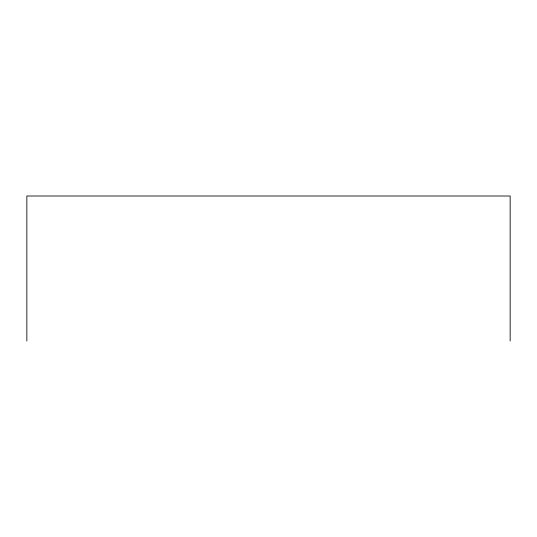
<?xml version="1.0" encoding="UTF-8"?>
<svg xmlns="http://www.w3.org/2000/svg" width="537" height="537" viewBox="0 0 537 537"><rect width="100%" height="100%" fill="white"/><g stroke="black" fill="none" stroke-linecap="round" stroke-linejoin="round"><path stroke-width="0.81" d="M510.15 340.995L510.15 196.005L26.85 196.005L26.85 340.995"/></g></svg>
